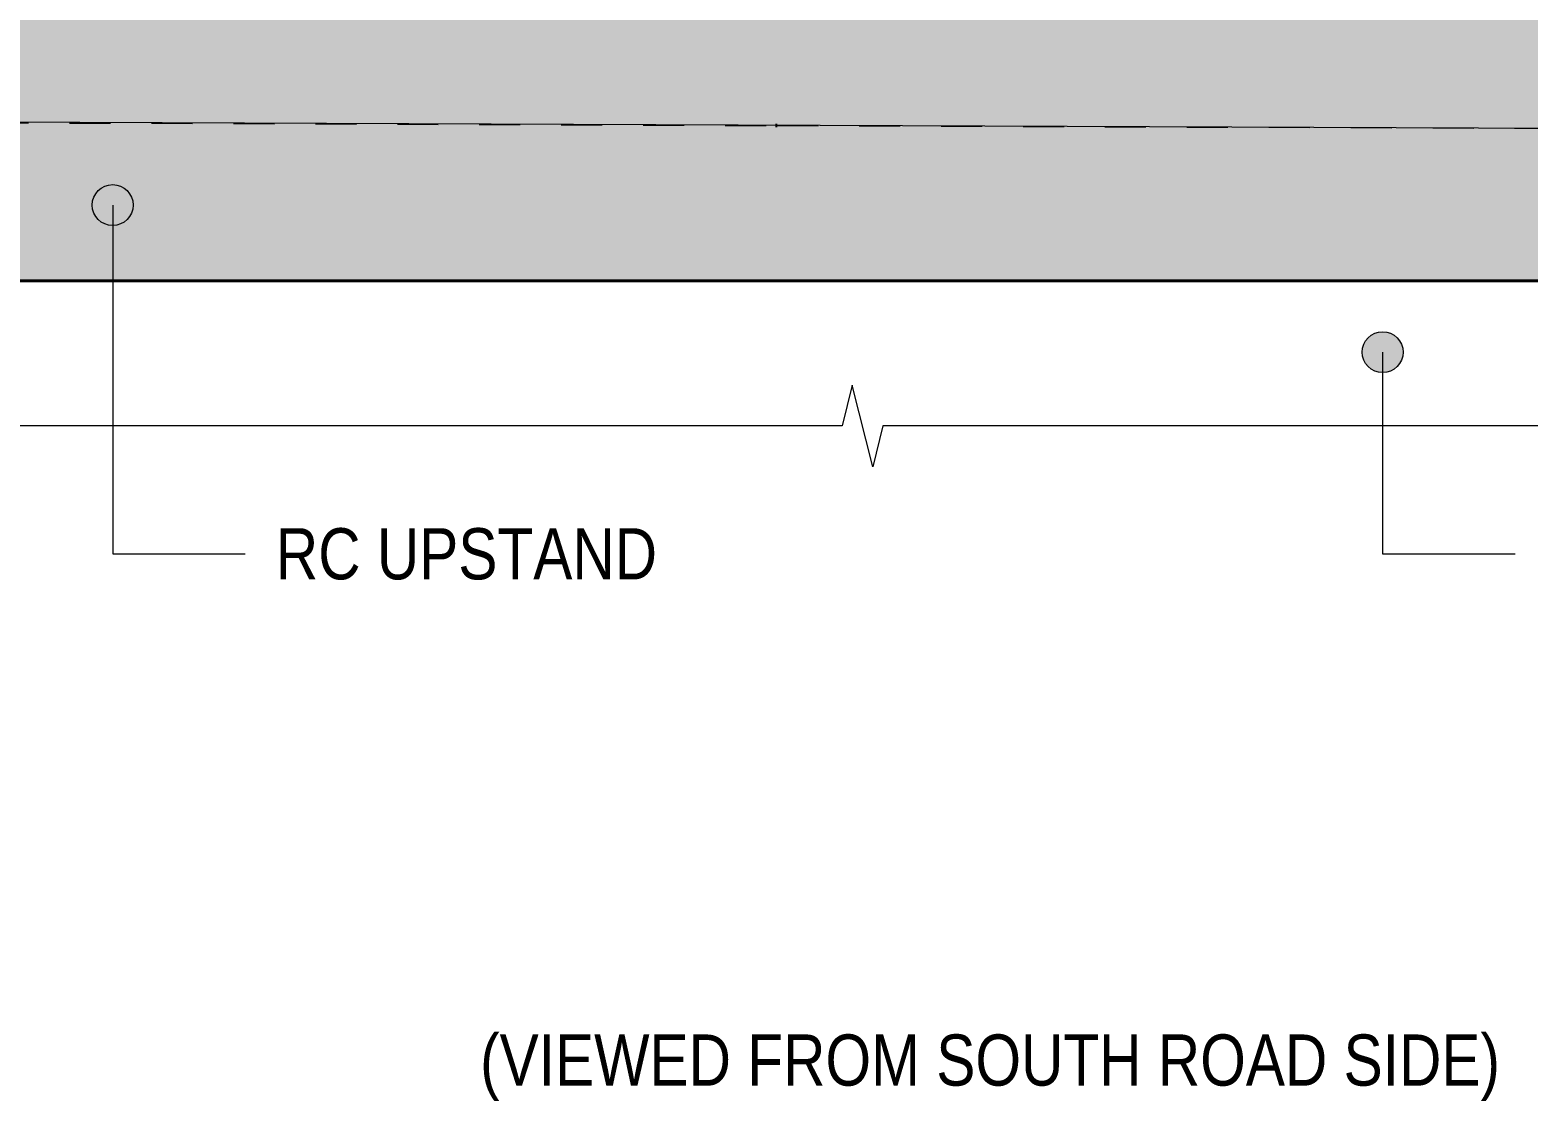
# Model space of a CAD drawing. Header units: metres. Extents: x 0 to 258, y 3 to 25.
# Drawn here: x 230.49 to 234.147, y 19.529 to 22.145 of the extents above; entities that cross this region are included whole.
import ezdxf

# ---------------------------------------------------------------- set-up
doc = ezdxf.new("R2010")
doc.units = ezdxf.units.M
doc.linetypes.add('JacobsDash', pattern=[0.0045, 0.003, -0.0015])
for name, color, linetype, lineweight in [('A-DETL', 7, 'Continuous', 13), ('A-DETL-GENF', 7, 'Continuous', 9), ('A-FLOR', 7, 'Continuous', 50), ('A-FLOR-HDLN', 7, 'JacobsDash', 18), ('G-ANNO-TEXT', 7, 'Continuous', 9)]:
    doc.layers.add(name, color=color, linetype=linetype, lineweight=lineweight)
doc.styles.add('Arial Narrow_2', font='ARIALN.TTF', dxfattribs={"height": 0.125})

# ---------------------------------------------------------------- blocks, each defined once
blk = doc.blocks.new('CS_DET_BreakLine_ViewScale - Std Break-8191310-DRG-2873172 - ELEVATION - SOUTH EAST END')
at = {"layer": 'A-DETL-GENF'}
for p, q in [((1061.5248, 21.2778), (1061.4998, 21.1778)), ((1061.5748, 21.0778), (1061.5248, 21.2778)), ((1061.4998, 21.1778), (1056.0948, 21.1778)), ((1061.5998, 21.1778), (1061.5748, 21.0778)), ((1067.0048, 21.1778), (1061.5998, 21.1778))]:
    blk.add_line(p, q, dxfattribs=at)

msp = doc.modelspace()

# ---------------------------------------------------------------- hatches: boundary and pattern name
at = {"layer": 'A-DETL-GENF', "true_color": 0xc0c0c0}
for points in [[(237.3311, 21.8892), (237.3311, 21.8913), (227.2742, 21.9325), (227.2742, 21.9295), (228.3413, 21.9251), (237.3212, 21.8892)], [(228.6449, 21.5309), (237.362, 21.5309), (237.362, 21.8911), (237.3311, 21.8913), (237.3311, 21.8892), (229.7231, 21.9197), (227.2742, 21.9294), (227.2742, 21.5309), (228.6166, 21.5309)]]:
    msp.add_hatch(color=9, dxfattribs=at).paths.add_polyline_path(points)
at = {"layer": 'A-FLOR', "lineweight": 5, "true_color": 0xc0c0c0}
msp.add_hatch(color=9, dxfattribs=at).paths.add_polyline_path([(237.3535, 21.8936), (237.3535, 22.4545), (227.2742, 22.2362), (227.2742, 21.9325), (233.9416, 21.9057), (237.3311, 21.8936)])
at = {"layer": 'G-ANNO-TEXT'}
h = msp.add_hatch(color=256, dxfattribs=at)
edge = h.paths.add_edge_path()
edge.add_arc((230.6916, 21.7172), 0.05, 0, 360)
h = msp.add_hatch(color=256, dxfattribs=at)
edge = h.paths.add_edge_path()
edge.add_arc((233.7916, 21.3581), 0.05, 0, 360)

# ---------------------------------------------------------------- linework, layer by layer
at = {"layer": 'A-DETL', "lineweight": 9}
for p, q in [((237.362, 21.8911), (227.2742, 21.9325)), ((227.2742, 21.5309), (237.362, 21.5309))]:
    msp.add_line(p, q, dxfattribs=at)
at = {"layer": 'A-DETL', "lineweight": 35}
msp.add_line((237.362, 21.5325), (227.2742, 21.5325), dxfattribs=at)
at = {"layer": 'A-FLOR'}
msp.add_line((232.3099, 21.9115), (232.3138, 21.9115), dxfattribs=at)
at = {"layer": 'A-FLOR-HDLN'}
for p, q in [((228.7865, 21.9241), (232.3099, 21.9115)), ((232.3138, 21.9115), (235.235, 21.9011))]:
    msp.add_line(p, q, dxfattribs=at)
at = {"layer": 'G-ANNO-TEXT'}
for p, q in [((230.6916, 21.7172), (230.6916, 20.8657)), ((233.7916, 21.3581), (233.7916, 20.8657)), ((230.6916, 20.8657), (231.015, 20.8657)), ((233.7916, 20.8657), (234.115, 20.8657))]:
    msp.add_line(p, q, dxfattribs=at)
for centre in [(230.6916, 21.7172), (233.7916, 21.3581)]:
    msp.add_circle(centre, 0.05, dxfattribs=at)

# ---------------------------------------------------------------- block references
at = {"layer": 'A-DETL-GENF'}
msp.add_blockref('CS_DET_BreakLine_ViewScale - Std Break-8191310-DRG-2873172 - ELEVATION - SOUTH EAST END', (-829.0279, 0), dxfattribs=at)

# ---------------------------------------------------------------- texts
at = {"layer": 'G-ANNO-TEXT', "char_height": 0.125, "attachment_point": 1, "style": 'Arial Narrow_2', "bg_fill": 3, "box_fill_scale": 1, "bg_fill_color": 256, "bg_fill_transparency": 0}
for s, insert in [('RC UPSTAND', (231.09, 20.9282)), ('(VIEWED FROM SOUTH ROAD SIDE)', (231.5885, 19.6918))]:
    msp.add_mtext(s, dxfattribs=dict(at, insert=insert))

doc.saveas('drawing.dxf')
